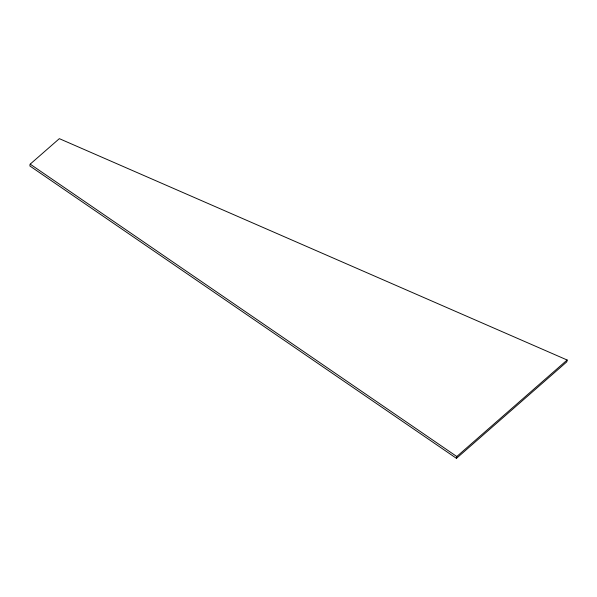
<?xml version="1.0" encoding="UTF-8"?>
<svg xmlns="http://www.w3.org/2000/svg" width="597" height="597" viewBox="0 0 597 597"><rect width="100%" height="100%" fill="white"/><g stroke="black" fill="none" stroke-linecap="round" stroke-linejoin="round"><path stroke-width="0.9" d="M30.193 164.138L29.85 165.966L456.451 458.347L566.807 361.834L567.15 360.013L59.342 138.653L30.193 164.138L456.795 456.518L456.451 458.347M456.795 456.518L567.15 360.013"/></g></svg>
